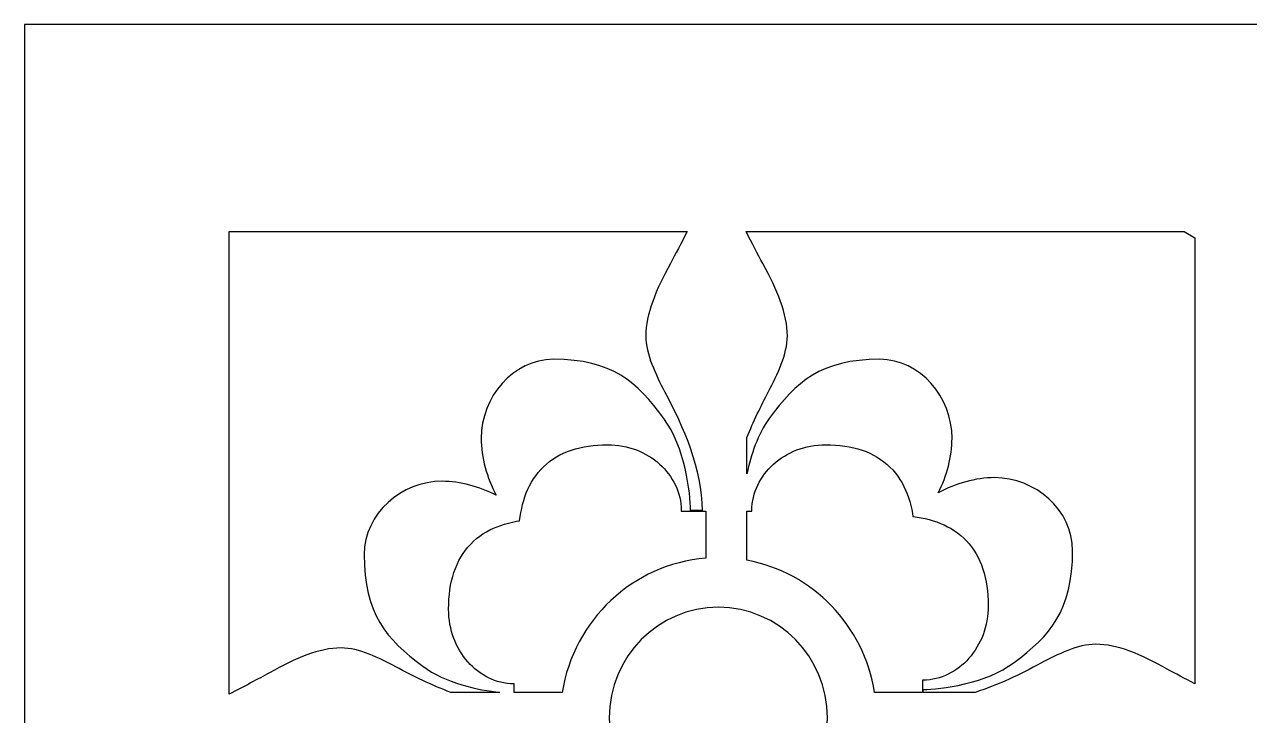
# Model space of a CAD drawing. Header units: centimetres. Extents: x -2.22 to 2.22, y -4.33 to 4.33.
# Drawn here: x -2.219 to -1.204, y 3.759 to 4.331 of the extents above; entities that cross this region are included whole.
import ezdxf

# ---------------------------------------------------------------- set-up
doc = ezdxf.new("R2010")
doc.units = ezdxf.units.CM
doc.header["$MEASUREMENT"] = 0
doc.layers.add('Layer 1', color=7, linetype='Continuous')

msp = doc.modelspace()

# ---------------------------------------------------------------- linework, layer by layer
at = {"layer": 'Layer 1', "color": 242}
for points, knots in [([(-2.21947, -4.33143), (-2.21947, -4.33143), (-2.21947, 4.33143), (-2.21947, 4.33143), (-2.21947, 4.33143), (-2.21947, 4.33143), (2.21948, 4.33143), (2.21948, 4.33143), (2.21948, 4.33143), (2.21948, 4.33143), (2.21948, -4.33143), (2.21948, -4.33143), (2.21948, -4.33143), (2.21948, -4.33143), (-2.21947, -4.33143), (-2.21947, -4.33143)], [0, 0, 0, 0, 0.2, 0.2, 0.2, 0.2, 0.4, 0.4, 0.4, 0.4, 0.6, 0.6, 0.6, 0.6, 1, 1, 1, 1]), ([(-1.82538, 3.77809), (-1.84315, 3.77993), (-1.87083, 3.78585), (-1.88941, 3.79982), (-1.88941, 3.79982), (-1.91935, 3.82222), (-1.9379, 3.8428), (-1.9379, 3.89245), (-1.9379, 3.89245), (-1.9379, 3.92635), (-1.90678, 3.95299), (-1.87324, 3.95299), (-1.87324, 3.95299), (-1.85807, 3.95299), (-1.8424, 3.94852), (-1.82853, 3.94145), (-1.82853, 3.94145), (-1.83611, 3.95596), (-1.84096, 3.97258), (-1.84096, 3.98865), (-1.84096, 3.98865), (-1.84096, 4.02257), (-1.81462, 4.05404), (-1.78109, 4.05404), (-1.78109, 4.05404), (-1.73199, 4.05404), (-1.71164, 4.03528), (-1.68949, 4.005), (-1.68949, 4.005), (-1.67213, 3.9814), (-1.66733, 3.94325), (-1.66733, 3.92872), (-1.66733, 3.92872), (-1.66733, 3.92872), (-1.65776, 3.92872), (-1.65776, 3.92872), (-1.65776, 3.92872), (-1.65776, 3.96324), (-1.67332, 3.99774), (-1.68889, 4.0274), (-1.68889, 4.0274), (-1.69608, 4.04133), (-1.70446, 4.05828), (-1.70446, 4.07342), (-1.70446, 4.07342), (-1.70446, 4.09158), (-1.69608, 4.11156), (-1.6841, 4.13335), (-1.6841, 4.13335), (-1.67995, 4.14107), (-1.67517, 4.15016), (-1.67024, 4.15989), (-1.67024, 4.15989), (-1.67024, 4.15989), (-2.04982, 4.15989), (-2.04982, 4.15989), (-2.04982, 4.15989), (-2.04982, 4.15989), (-2.04982, 3.77664), (-2.04982, 3.77664), (-2.04982, 3.77664), (-2.03749, 3.7829), (-2.02586, 3.78914), (-2.01633, 3.79437), (-2.01633, 3.79437), (-1.99478, 3.80648), (-1.97503, 3.81495), (-1.95706, 3.81495), (-1.95706, 3.81495), (-1.94209, 3.81495), (-1.92533, 3.80648), (-1.91156, 3.79921), (-1.91156, 3.79921), (-1.89732, 3.79157), (-1.88195, 3.78393), (-1.86601, 3.77809), (-1.86601, 3.77809), (-1.86601, 3.77809), (-1.82538, 3.77809), (-1.82538, 3.77809)], [0, 0, 0, 0, 0.047619, 0.047619, 0.047619, 0.047619, 0.0952381, 0.0952381, 0.0952381, 0.0952381, 0.1428571, 0.1428571, 0.1428571, 0.1428571, 0.1904762, 0.1904762, 0.1904762, 0.1904762, 0.2380952, 0.2380952, 0.2380952, 0.2380952, 0.2857143, 0.2857143, 0.2857143, 0.2857143, 0.3333333, 0.3333333, 0.3333333, 0.3333333, 0.3809524, 0.3809524, 0.3809524, 0.3809524, 0.4285714, 0.4285714, 0.4285714, 0.4285714, 0.4761905, 0.4761905, 0.4761905, 0.4761905, 0.5238095, 0.5238095, 0.5238095, 0.5238095, 0.5714286, 0.5714286, 0.5714286, 0.5714286, 0.6190476, 0.6190476, 0.6190476, 0.6190476, 0.6666667, 0.6666667, 0.6666667, 0.6666667, 0.7142857, 0.7142857, 0.7142857, 0.7142857, 0.7619048, 0.7619048, 0.7619048, 0.7619048, 0.8095238, 0.8095238, 0.8095238, 0.8095238, 0.8571429, 0.8571429, 0.8571429, 0.8571429, 0.9047619, 0.9047619, 0.9047619, 0.9047619, 1, 1, 1, 1]), ([(-1.24944, 3.78518), (-1.24944, 3.78518), (-1.24944, 4.15458), (-1.24944, 4.15458), (-1.24944, 4.15458), (-1.24944, 4.15458), (-1.25819, 4.15989), (-1.25819, 4.15989), (-1.25819, 4.15989), (-1.25819, 4.15989), (-1.62132, 4.15989), (-1.62132, 4.15989), (-1.62132, 4.15989), (-1.6164, 4.15016), (-1.61161, 4.14107), (-1.60747, 4.13335), (-1.60747, 4.13335), (-1.59549, 4.11156), (-1.58711, 4.09158), (-1.58711, 4.07342), (-1.58711, 4.07342), (-1.58711, 4.05828), (-1.59549, 4.04133), (-1.60268, 4.0274), (-1.60268, 4.0274), (-1.609, 4.01536), (-1.61532, 4.00252), (-1.6206, 3.9892), (-1.6206, 3.9892), (-1.6206, 3.9892), (-1.6206, 3.95927), (-1.6206, 3.95927), (-1.6206, 3.95927), (-1.61736, 3.97469), (-1.61161, 3.99204), (-1.60207, 4.005), (-1.60207, 4.005), (-1.57992, 4.03528), (-1.55957, 4.05404), (-1.51047, 4.05404), (-1.51047, 4.05404), (-1.47694, 4.05404), (-1.45061, 4.02257), (-1.45061, 3.98865), (-1.45061, 3.98865), (-1.45061, 3.97331), (-1.45502, 3.95747), (-1.46202, 3.94344), (-1.46202, 3.94344), (-1.44766, 3.95111), (-1.43123, 3.95601), (-1.41533, 3.95601), (-1.41533, 3.95601), (-1.3818, 3.95601), (-1.35067, 3.92938), (-1.35067, 3.89548), (-1.35067, 3.89548), (-1.35067, 3.84582), (-1.36923, 3.82525), (-1.39917, 3.80285), (-1.39917, 3.80285), (-1.42251, 3.78529), (-1.46023, 3.78044), (-1.4746, 3.78044), (-1.4746, 3.78044), (-1.4746, 3.78044), (-1.4746, 3.77809), (-1.4746, 3.77809), (-1.4746, 3.77809), (-1.4746, 3.77809), (-1.43143, 3.77809), (-1.43143, 3.77809), (-1.43143, 3.77809), (-1.41231, 3.78415), (-1.39387, 3.7932), (-1.37702, 3.80224), (-1.37702, 3.80224), (-1.36325, 3.80951), (-1.34648, 3.81798), (-1.33151, 3.81798), (-1.33151, 3.81798), (-1.31355, 3.81798), (-1.29379, 3.80951), (-1.27225, 3.7974), (-1.27225, 3.7974), (-1.26553, 3.79371), (-1.25776, 3.78952), (-1.24944, 3.78518)], [0, 0, 0, 0, 0.0434783, 0.0434783, 0.0434783, 0.0434783, 0.0869565, 0.0869565, 0.0869565, 0.0869565, 0.1304348, 0.1304348, 0.1304348, 0.1304348, 0.173913, 0.173913, 0.173913, 0.173913, 0.2173913, 0.2173913, 0.2173913, 0.2173913, 0.2608696, 0.2608696, 0.2608696, 0.2608696, 0.3043478, 0.3043478, 0.3043478, 0.3043478, 0.3478261, 0.3478261, 0.3478261, 0.3478261, 0.3913043, 0.3913043, 0.3913043, 0.3913043, 0.4347826, 0.4347826, 0.4347826, 0.4347826, 0.4782609, 0.4782609, 0.4782609, 0.4782609, 0.5217391, 0.5217391, 0.5217391, 0.5217391, 0.5652174, 0.5652174, 0.5652174, 0.5652174, 0.6086957, 0.6086957, 0.6086957, 0.6086957, 0.6521739, 0.6521739, 0.6521739, 0.6521739, 0.6956522, 0.6956522, 0.6956522, 0.6956522, 0.7391304, 0.7391304, 0.7391304, 0.7391304, 0.7826087, 0.7826087, 0.7826087, 0.7826087, 0.826087, 0.826087, 0.826087, 0.826087, 0.8695652, 0.8695652, 0.8695652, 0.8695652, 0.9130435, 0.9130435, 0.9130435, 0.9130435, 1, 1, 1, 1]), ([(-1.81345, 3.77809), (-1.81345, 3.77809), (-1.77373, 3.77809), (-1.77373, 3.77809), (-1.77373, 3.77809), (-1.76433, 3.83791), (-1.71535, 3.88441), (-1.65479, 3.88926), (-1.65479, 3.88926), (-1.65479, 3.88926), (-1.65479, 3.92819), (-1.65479, 3.92819), (-1.65479, 3.92819), (-1.65479, 3.92819), (-1.67505, 3.92819), (-1.67505, 3.92819), (-1.67505, 3.92819), (-1.67505, 3.92819), (-1.67505, 3.92893), (-1.67505, 3.92893), (-1.67505, 3.92893), (-1.67505, 3.92893), (-1.67513, 3.93149), (-1.67513, 3.93149), (-1.67513, 3.93149), (-1.67513, 3.93149), (-1.67537, 3.93423), (-1.67537, 3.93423), (-1.67537, 3.93423), (-1.67537, 3.93423), (-1.67578, 3.93695), (-1.67578, 3.93695), (-1.67578, 3.93695), (-1.67578, 3.93695), (-1.67633, 3.93962), (-1.67633, 3.93962), (-1.67633, 3.93962), (-1.67633, 3.93962), (-1.67703, 3.94225), (-1.67703, 3.94225), (-1.67703, 3.94225), (-1.67703, 3.94225), (-1.67787, 3.94484), (-1.67787, 3.94484), (-1.67787, 3.94484), (-1.67787, 3.94484), (-1.67884, 3.94737), (-1.67884, 3.94737), (-1.67884, 3.94737), (-1.67884, 3.94737), (-1.67995, 3.94984), (-1.67995, 3.94984), (-1.67995, 3.94984), (-1.67995, 3.94984), (-1.68118, 3.95226), (-1.68118, 3.95226), (-1.68118, 3.95226), (-1.68118, 3.95226), (-1.68253, 3.9546), (-1.68253, 3.9546), (-1.68253, 3.9546), (-1.68253, 3.9546), (-1.684, 3.95688), (-1.684, 3.95688), (-1.684, 3.95688), (-1.684, 3.95688), (-1.68559, 3.95909), (-1.68559, 3.95909), (-1.68559, 3.95909), (-1.68559, 3.95909), (-1.68728, 3.96123), (-1.68728, 3.96123), (-1.68728, 3.96123), (-1.68728, 3.96123), (-1.68908, 3.96329), (-1.68908, 3.96329), (-1.68908, 3.96329), (-1.68908, 3.96329), (-1.69099, 3.96527), (-1.69099, 3.96527), (-1.69099, 3.96527), (-1.69099, 3.96527), (-1.69299, 3.96717), (-1.69299, 3.96717), (-1.69299, 3.96717), (-1.69299, 3.96717), (-1.69509, 3.96898), (-1.69509, 3.96898), (-1.69509, 3.96898), (-1.69509, 3.96898), (-1.69729, 3.9707), (-1.69729, 3.9707), (-1.69729, 3.9707), (-1.69729, 3.9707), (-1.69957, 3.97232), (-1.69957, 3.97232), (-1.69957, 3.97232), (-1.69957, 3.97232), (-1.70195, 3.97385), (-1.70195, 3.97385), (-1.70195, 3.97385), (-1.70195, 3.97385), (-1.70441, 3.97528), (-1.70441, 3.97528), (-1.70441, 3.97528), (-1.70441, 3.97528), (-1.70695, 3.97661), (-1.70695, 3.97661), (-1.70695, 3.97661), (-1.70695, 3.97661), (-1.70957, 3.97783), (-1.70957, 3.97783), (-1.70957, 3.97783), (-1.70957, 3.97783), (-1.71227, 3.97893), (-1.71227, 3.97893), (-1.71227, 3.97893), (-1.71227, 3.97893), (-1.71504, 3.97992), (-1.71504, 3.97992), (-1.71504, 3.97992), (-1.71504, 3.97992), (-1.71788, 3.98079), (-1.71788, 3.98079), (-1.71788, 3.98079), (-1.71788, 3.98079), (-1.72079, 3.98154), (-1.72079, 3.98154), (-1.72079, 3.98154), (-1.72079, 3.98154), (-1.72376, 3.98216), (-1.72376, 3.98216), (-1.72376, 3.98216), (-1.72376, 3.98216), (-1.72679, 3.98265), (-1.72679, 3.98265), (-1.72679, 3.98265), (-1.72679, 3.98265), (-1.72987, 3.983), (-1.72987, 3.983), (-1.72987, 3.983), (-1.72987, 3.983), (-1.733, 3.98321), (-1.733, 3.98321), (-1.733, 3.98321), (-1.733, 3.98321), (-1.73614, 3.98328), (-1.73614, 3.98328), (-1.73614, 3.98328), (-1.73614, 3.98328), (-1.74028, 3.98322), (-1.74028, 3.98322), (-1.74028, 3.98322), (-1.74028, 3.98322), (-1.74427, 3.98302), (-1.74427, 3.98302), (-1.74427, 3.98302), (-1.74427, 3.98302), (-1.74815, 3.98268), (-1.74815, 3.98268), (-1.74815, 3.98268), (-1.74815, 3.98268), (-1.75194, 3.9822), (-1.75194, 3.9822), (-1.75194, 3.9822), (-1.75194, 3.9822), (-1.75563, 3.98159), (-1.75563, 3.98159), (-1.75563, 3.98159), (-1.75563, 3.98159), (-1.75922, 3.98083), (-1.75922, 3.98083), (-1.75922, 3.98083), (-1.75922, 3.98083), (-1.76271, 3.97993), (-1.76271, 3.97993), (-1.76271, 3.97993), (-1.76271, 3.97993), (-1.76611, 3.97888), (-1.76611, 3.97888), (-1.76611, 3.97888), (-1.76611, 3.97888), (-1.7694, 3.97767), (-1.7694, 3.97767), (-1.7694, 3.97767), (-1.7694, 3.97767), (-1.77258, 3.97632), (-1.77258, 3.97632), (-1.77258, 3.97632), (-1.77258, 3.97632), (-1.77566, 3.97482), (-1.77566, 3.97482), (-1.77566, 3.97482), (-1.77566, 3.97482), (-1.77862, 3.97316), (-1.77862, 3.97316), (-1.77862, 3.97316), (-1.77862, 3.97316), (-1.78146, 3.97136), (-1.78146, 3.97136), (-1.78146, 3.97136), (-1.78146, 3.97136), (-1.78417, 3.96941), (-1.78417, 3.96941), (-1.78417, 3.96941), (-1.78417, 3.96941), (-1.78675, 3.96731), (-1.78675, 3.96731), (-1.78675, 3.96731), (-1.78675, 3.96731), (-1.78919, 3.96508), (-1.78919, 3.96508), (-1.78919, 3.96508), (-1.78919, 3.96508), (-1.79149, 3.96272), (-1.79149, 3.96272), (-1.79149, 3.96272), (-1.79149, 3.96272), (-1.79365, 3.96024), (-1.79365, 3.96024), (-1.79365, 3.96024), (-1.79365, 3.96024), (-1.79565, 3.95765), (-1.79565, 3.95765), (-1.79565, 3.95765), (-1.79565, 3.95765), (-1.79751, 3.95495), (-1.79751, 3.95495), (-1.79751, 3.95495), (-1.79751, 3.95495), (-1.79922, 3.95216), (-1.79922, 3.95216), (-1.79922, 3.95216), (-1.79922, 3.95216), (-1.80079, 3.94929), (-1.80079, 3.94929), (-1.80079, 3.94929), (-1.80079, 3.94929), (-1.80221, 3.94633), (-1.80221, 3.94633), (-1.80221, 3.94633), (-1.80221, 3.94633), (-1.8035, 3.9433), (-1.8035, 3.9433), (-1.8035, 3.9433), (-1.8035, 3.9433), (-1.80465, 3.9402), (-1.80465, 3.9402), (-1.80465, 3.9402), (-1.80465, 3.9402), (-1.80567, 3.93703), (-1.80567, 3.93703), (-1.80567, 3.93703), (-1.80567, 3.93703), (-1.80657, 3.9338), (-1.80657, 3.9338), (-1.80657, 3.9338), (-1.80657, 3.9338), (-1.80735, 3.93052), (-1.80735, 3.93052), (-1.80735, 3.93052), (-1.80735, 3.93052), (-1.80802, 3.92718), (-1.80802, 3.92718), (-1.80802, 3.92718), (-1.80802, 3.92718), (-1.80858, 3.92378), (-1.80858, 3.92378), (-1.80858, 3.92378), (-1.80858, 3.92378), (-1.80904, 3.92033), (-1.80904, 3.92033), (-1.80904, 3.92033), (-1.80904, 3.92033), (-1.80905, 3.92023), (-1.80905, 3.92023), (-1.80905, 3.92023), (-1.80905, 3.92023), (-1.81162, 3.91982), (-1.81162, 3.91982), (-1.81162, 3.91982), (-1.81162, 3.91982), (-1.81496, 3.91916), (-1.81496, 3.91916), (-1.81496, 3.91916), (-1.81496, 3.91916), (-1.81825, 3.91839), (-1.81825, 3.91839), (-1.81825, 3.91839), (-1.81825, 3.91839), (-1.82148, 3.9175), (-1.82148, 3.9175), (-1.82148, 3.9175), (-1.82148, 3.9175), (-1.82465, 3.91649), (-1.82465, 3.91649), (-1.82465, 3.91649), (-1.82465, 3.91649), (-1.82776, 3.91534), (-1.82776, 3.91534), (-1.82776, 3.91534), (-1.82776, 3.91534), (-1.8308, 3.91406), (-1.8308, 3.91406), (-1.8308, 3.91406), (-1.8308, 3.91406), (-1.83376, 3.91264), (-1.83376, 3.91264), (-1.83376, 3.91264), (-1.83376, 3.91264), (-1.83665, 3.91107), (-1.83665, 3.91107), (-1.83665, 3.91107), (-1.83665, 3.91107), (-1.83945, 3.90935), (-1.83945, 3.90935), (-1.83945, 3.90935), (-1.83945, 3.90935), (-1.84215, 3.90748), (-1.84215, 3.90748), (-1.84215, 3.90748), (-1.84215, 3.90748), (-1.84476, 3.90546), (-1.84476, 3.90546), (-1.84476, 3.90546), (-1.84476, 3.90546), (-1.84725, 3.90329), (-1.84725, 3.90329), (-1.84725, 3.90329), (-1.84725, 3.90329), (-1.84962, 3.90096), (-1.84962, 3.90096), (-1.84962, 3.90096), (-1.84962, 3.90096), (-1.85186, 3.89849), (-1.85186, 3.89849), (-1.85186, 3.89849), (-1.85186, 3.89849), (-1.85396, 3.89588), (-1.85396, 3.89588), (-1.85396, 3.89588), (-1.85396, 3.89588), (-1.85593, 3.89313), (-1.85593, 3.89313), (-1.85593, 3.89313), (-1.85593, 3.89313), (-1.85774, 3.89024), (-1.85774, 3.89024), (-1.85774, 3.89024), (-1.85774, 3.89024), (-1.85941, 3.88724), (-1.85941, 3.88724), (-1.85941, 3.88724), (-1.85941, 3.88724), (-1.86092, 3.88411), (-1.86092, 3.88411), (-1.86092, 3.88411), (-1.86092, 3.88411), (-1.86228, 3.88087), (-1.86228, 3.88087), (-1.86228, 3.88087), (-1.86228, 3.88087), (-1.86349, 3.87752), (-1.86349, 3.87752), (-1.86349, 3.87752), (-1.86349, 3.87752), (-1.86455, 3.87407), (-1.86455, 3.87407), (-1.86455, 3.87407), (-1.86455, 3.87407), (-1.86546, 3.87052), (-1.86546, 3.87052), (-1.86546, 3.87052), (-1.86546, 3.87052), (-1.86622, 3.86686), (-1.86622, 3.86686), (-1.86622, 3.86686), (-1.86622, 3.86686), (-1.86684, 3.8631), (-1.86684, 3.8631), (-1.86684, 3.8631), (-1.86684, 3.8631), (-1.86732, 3.85924), (-1.86732, 3.85924), (-1.86732, 3.85924), (-1.86732, 3.85924), (-1.86766, 3.85528), (-1.86766, 3.85528), (-1.86766, 3.85528), (-1.86766, 3.85528), (-1.86786, 3.85121), (-1.86786, 3.85121), (-1.86786, 3.85121), (-1.86786, 3.85121), (-1.86793, 3.847), (-1.86793, 3.847), (-1.86793, 3.847), (-1.86793, 3.847), (-1.86786, 3.84382), (-1.86786, 3.84382), (-1.86786, 3.84382), (-1.86786, 3.84382), (-1.86765, 3.84066), (-1.86765, 3.84066), (-1.86765, 3.84066), (-1.86765, 3.84066), (-1.8673, 3.83754), (-1.8673, 3.83754), (-1.8673, 3.83754), (-1.8673, 3.83754), (-1.86682, 3.83448), (-1.86682, 3.83448), (-1.86682, 3.83448), (-1.86682, 3.83448), (-1.86621, 3.83147), (-1.86621, 3.83147), (-1.86621, 3.83147), (-1.86621, 3.83147), (-1.86547, 3.82853), (-1.86547, 3.82853), (-1.86547, 3.82853), (-1.86547, 3.82853), (-1.8646, 3.82566), (-1.8646, 3.82566), (-1.8646, 3.82566), (-1.8646, 3.82566), (-1.86363, 3.82286), (-1.86363, 3.82286), (-1.86363, 3.82286), (-1.86363, 3.82286), (-1.86253, 3.82013), (-1.86253, 3.82013), (-1.86253, 3.82013), (-1.86253, 3.82013), (-1.86133, 3.81748), (-1.86133, 3.81748), (-1.86133, 3.81748), (-1.86133, 3.81748), (-1.86002, 3.81491), (-1.86002, 3.81491), (-1.86002, 3.81491), (-1.86002, 3.81491), (-1.8586, 3.81242), (-1.8586, 3.81242), (-1.8586, 3.81242), (-1.8586, 3.81242), (-1.85709, 3.81002), (-1.85709, 3.81002), (-1.85709, 3.81002), (-1.85709, 3.81002), (-1.85548, 3.8077), (-1.85548, 3.8077), (-1.85548, 3.8077), (-1.85548, 3.8077), (-1.85378, 3.80548), (-1.85378, 3.80548), (-1.85378, 3.80548), (-1.85378, 3.80548), (-1.85199, 3.80336), (-1.85199, 3.80336), (-1.85199, 3.80336), (-1.85199, 3.80336), (-1.85012, 3.80133), (-1.85012, 3.80133), (-1.85012, 3.80133), (-1.85012, 3.80133), (-1.84816, 3.79941), (-1.84816, 3.79941), (-1.84816, 3.79941), (-1.84816, 3.79941), (-1.84612, 3.79758), (-1.84612, 3.79758), (-1.84612, 3.79758), (-1.84612, 3.79758), (-1.84401, 3.79587), (-1.84401, 3.79587), (-1.84401, 3.79587), (-1.84401, 3.79587), (-1.84182, 3.79427), (-1.84182, 3.79427), (-1.84182, 3.79427), (-1.84182, 3.79427), (-1.83957, 3.79278), (-1.83957, 3.79278), (-1.83957, 3.79278), (-1.83957, 3.79278), (-1.83724, 3.79141), (-1.83724, 3.79141), (-1.83724, 3.79141), (-1.83724, 3.79141), (-1.83486, 3.79017), (-1.83486, 3.79017), (-1.83486, 3.79017), (-1.83486, 3.79017), (-1.83241, 3.78905), (-1.83241, 3.78905), (-1.83241, 3.78905), (-1.83241, 3.78905), (-1.82991, 3.78806), (-1.82991, 3.78806), (-1.82991, 3.78806), (-1.82991, 3.78806), (-1.82736, 3.78721), (-1.82736, 3.78721), (-1.82736, 3.78721), (-1.82736, 3.78721), (-1.82475, 3.7865), (-1.82475, 3.7865), (-1.82475, 3.7865), (-1.82475, 3.7865), (-1.8221, 3.78594), (-1.8221, 3.78594), (-1.8221, 3.78594), (-1.8221, 3.78594), (-1.81942, 3.78554), (-1.81942, 3.78554), (-1.81942, 3.78554), (-1.81942, 3.78554), (-1.8167, 3.78529), (-1.8167, 3.78529), (-1.8167, 3.78529), (-1.8167, 3.78529), (-1.81418, 3.78522), (-1.81418, 3.78522), (-1.81418, 3.78522), (-1.81418, 3.78522), (-1.81345, 3.78522), (-1.81345, 3.78522), (-1.81345, 3.78522), (-1.81345, 3.78522), (-1.81345, 3.77809), (-1.81345, 3.77809)], [0, 0, 0, 0, 0.0074627, 0.0074627, 0.0074627, 0.0074627, 0.0149254, 0.0149254, 0.0149254, 0.0149254, 0.0223881, 0.0223881, 0.0223881, 0.0223881, 0.0298507, 0.0298507, 0.0298507, 0.0298507, 0.0373134, 0.0373134, 0.0373134, 0.0373134, 0.0447761, 0.0447761, 0.0447761, 0.0447761, 0.0522388, 0.0522388, 0.0522388, 0.0522388, 0.0597015, 0.0597015, 0.0597015, 0.0597015, 0.0671642, 0.0671642, 0.0671642, 0.0671642, 0.0746269, 0.0746269, 0.0746269, 0.0746269, 0.0820896, 0.0820896, 0.0820896, 0.0820896, 0.0895522, 0.0895522, 0.0895522, 0.0895522, 0.0970149, 0.0970149, 0.0970149, 0.0970149, 0.1044776, 0.1044776, 0.1044776, 0.1044776, 0.1119403, 0.1119403, 0.1119403, 0.1119403, 0.119403, 0.119403, 0.119403, 0.119403, 0.1268657, 0.1268657, 0.1268657, 0.1268657, 0.1343284, 0.1343284, 0.1343284, 0.1343284, 0.141791, 0.141791, 0.141791, 0.141791, 0.1492537, 0.1492537, 0.1492537, 0.1492537, 0.1567164, 0.1567164, 0.1567164, 0.1567164, 0.1641791, 0.1641791, 0.1641791, 0.1641791, 0.1716418, 0.1716418, 0.1716418, 0.1716418, 0.1791045, 0.1791045, 0.1791045, 0.1791045, 0.1865672, 0.1865672, 0.1865672, 0.1865672, 0.1940299, 0.1940299, 0.1940299, 0.1940299, 0.2014925, 0.2014925, 0.2014925, 0.2014925, 0.2089552, 0.2089552, 0.2089552, 0.2089552, 0.2164179, 0.2164179, 0.2164179, 0.2164179, 0.2238806, 0.2238806, 0.2238806, 0.2238806, 0.2313433, 0.2313433, 0.2313433, 0.2313433, 0.238806, 0.238806, 0.238806, 0.238806, 0.2462687, 0.2462687, 0.2462687, 0.2462687, 0.2537313, 0.2537313, 0.2537313, 0.2537313, 0.261194, 0.261194, 0.261194, 0.261194, 0.2686567, 0.2686567, 0.2686567, 0.2686567, 0.2761194, 0.2761194, 0.2761194, 0.2761194, 0.2835821, 0.2835821, 0.2835821, 0.2835821, 0.2910448, 0.2910448, 0.2910448, 0.2910448, 0.2985075, 0.2985075, 0.2985075, 0.2985075, 0.3059701, 0.3059701, 0.3059701, 0.3059701, 0.3134328, 0.3134328, 0.3134328, 0.3134328, 0.3208955, 0.3208955, 0.3208955, 0.3208955, 0.3283582, 0.3283582, 0.3283582, 0.3283582, 0.3358209, 0.3358209, 0.3358209, 0.3358209, 0.3432836, 0.3432836, 0.3432836, 0.3432836, 0.3507463, 0.3507463, 0.3507463, 0.3507463, 0.358209, 0.358209, 0.358209, 0.358209, 0.3656716, 0.3656716, 0.3656716, 0.3656716, 0.3731343, 0.3731343, 0.3731343, 0.3731343, 0.380597, 0.380597, 0.380597, 0.380597, 0.3880597, 0.3880597, 0.3880597, 0.3880597, 0.3955224, 0.3955224, 0.3955224, 0.3955224, 0.4029851, 0.4029851, 0.4029851, 0.4029851, 0.4104478, 0.4104478, 0.4104478, 0.4104478, 0.4179104, 0.4179104, 0.4179104, 0.4179104, 0.4253731, 0.4253731, 0.4253731, 0.4253731, 0.4328358, 0.4328358, 0.4328358, 0.4328358, 0.4402985, 0.4402985, 0.4402985, 0.4402985, 0.4477612, 0.4477612, 0.4477612, 0.4477612, 0.4552239, 0.4552239, 0.4552239, 0.4552239, 0.4626866, 0.4626866, 0.4626866, 0.4626866, 0.4701493, 0.4701493, 0.4701493, 0.4701493, 0.4776119, 0.4776119, 0.4776119, 0.4776119, 0.4850746, 0.4850746, 0.4850746, 0.4850746, 0.4925373, 0.4925373, 0.4925373, 0.4925373, 0.5, 0.5, 0.5, 0.5, 0.5074627, 0.5074627, 0.5074627, 0.5074627, 0.5149254, 0.5149254, 0.5149254, 0.5149254, 0.5223881, 0.5223881, 0.5223881, 0.5223881, 0.5298507, 0.5298507, 0.5298507, 0.5298507, 0.5373134, 0.5373134, 0.5373134, 0.5373134, 0.5447761, 0.5447761, 0.5447761, 0.5447761, 0.5522388, 0.5522388, 0.5522388, 0.5522388, 0.5597015, 0.5597015, 0.5597015, 0.5597015, 0.5671642, 0.5671642, 0.5671642, 0.5671642, 0.5746269, 0.5746269, 0.5746269, 0.5746269, 0.5820896, 0.5820896, 0.5820896, 0.5820896, 0.5895522, 0.5895522, 0.5895522, 0.5895522, 0.5970149, 0.5970149, 0.5970149, 0.5970149, 0.6044776, 0.6044776, 0.6044776, 0.6044776, 0.6119403, 0.6119403, 0.6119403, 0.6119403, 0.619403, 0.619403, 0.619403, 0.619403, 0.6268657, 0.6268657, 0.6268657, 0.6268657, 0.6343284, 0.6343284, 0.6343284, 0.6343284, 0.641791, 0.641791, 0.641791, 0.641791, 0.6492537, 0.6492537, 0.6492537, 0.6492537, 0.6567164, 0.6567164, 0.6567164, 0.6567164, 0.6641791, 0.6641791, 0.6641791, 0.6641791, 0.6716418, 0.6716418, 0.6716418, 0.6716418, 0.6791045, 0.6791045, 0.6791045, 0.6791045, 0.6865672, 0.6865672, 0.6865672, 0.6865672, 0.6940299, 0.6940299, 0.6940299, 0.6940299, 0.7014925, 0.7014925, 0.7014925, 0.7014925, 0.7089552, 0.7089552, 0.7089552, 0.7089552, 0.7164179, 0.7164179, 0.7164179, 0.7164179, 0.7238806, 0.7238806, 0.7238806, 0.7238806, 0.7313433, 0.7313433, 0.7313433, 0.7313433, 0.738806, 0.738806, 0.738806, 0.738806, 0.7462687, 0.7462687, 0.7462687, 0.7462687, 0.7537313, 0.7537313, 0.7537313, 0.7537313, 0.761194, 0.761194, 0.761194, 0.761194, 0.7686567, 0.7686567, 0.7686567, 0.7686567, 0.7761194, 0.7761194, 0.7761194, 0.7761194, 0.7835821, 0.7835821, 0.7835821, 0.7835821, 0.7910448, 0.7910448, 0.7910448, 0.7910448, 0.7985075, 0.7985075, 0.7985075, 0.7985075, 0.8059701, 0.8059701, 0.8059701, 0.8059701, 0.8134328, 0.8134328, 0.8134328, 0.8134328, 0.8208955, 0.8208955, 0.8208955, 0.8208955, 0.8283582, 0.8283582, 0.8283582, 0.8283582, 0.8358209, 0.8358209, 0.8358209, 0.8358209, 0.8432836, 0.8432836, 0.8432836, 0.8432836, 0.8507463, 0.8507463, 0.8507463, 0.8507463, 0.858209, 0.858209, 0.858209, 0.858209, 0.8656716, 0.8656716, 0.8656716, 0.8656716, 0.8731343, 0.8731343, 0.8731343, 0.8731343, 0.880597, 0.880597, 0.880597, 0.880597, 0.8880597, 0.8880597, 0.8880597, 0.8880597, 0.8955224, 0.8955224, 0.8955224, 0.8955224, 0.9029851, 0.9029851, 0.9029851, 0.9029851, 0.9104478, 0.9104478, 0.9104478, 0.9104478, 0.9179104, 0.9179104, 0.9179104, 0.9179104, 0.9253731, 0.9253731, 0.9253731, 0.9253731, 0.9328358, 0.9328358, 0.9328358, 0.9328358, 0.9402985, 0.9402985, 0.9402985, 0.9402985, 0.9477612, 0.9477612, 0.9477612, 0.9477612, 0.9552239, 0.9552239, 0.9552239, 0.9552239, 0.9626866, 0.9626866, 0.9626866, 0.9626866, 0.9701493, 0.9701493, 0.9701493, 0.9701493, 0.9776119, 0.9776119, 0.9776119, 0.9776119, 0.9850746, 0.9850746, 0.9850746, 0.9850746, 1, 1, 1, 1]), ([(-1.6206, 3.92819), (-1.6206, 3.92819), (-1.6206, 3.88752), (-1.6206, 3.88752), (-1.6206, 3.88752), (-1.56622, 3.87748), (-1.52355, 3.8335), (-1.51484, 3.77809), (-1.51484, 3.77809), (-1.51484, 3.77809), (-1.47513, 3.77809), (-1.47513, 3.77809), (-1.47513, 3.77809), (-1.47513, 3.77809), (-1.47513, 3.78825), (-1.47513, 3.78825), (-1.47513, 3.78825), (-1.47513, 3.78825), (-1.4744, 3.78825), (-1.4744, 3.78825), (-1.4744, 3.78825), (-1.4744, 3.78825), (-1.47187, 3.78832), (-1.47187, 3.78832), (-1.47187, 3.78832), (-1.47187, 3.78832), (-1.46915, 3.78857), (-1.46915, 3.78857), (-1.46915, 3.78857), (-1.46915, 3.78857), (-1.46647, 3.78898), (-1.46647, 3.78898), (-1.46647, 3.78898), (-1.46647, 3.78898), (-1.46382, 3.78954), (-1.46382, 3.78954), (-1.46382, 3.78954), (-1.46382, 3.78954), (-1.46122, 3.79024), (-1.46122, 3.79024), (-1.46122, 3.79024), (-1.46122, 3.79024), (-1.45867, 3.79109), (-1.45867, 3.79109), (-1.45867, 3.79109), (-1.45867, 3.79109), (-1.45616, 3.79208), (-1.45616, 3.79208), (-1.45616, 3.79208), (-1.45616, 3.79208), (-1.45372, 3.7932), (-1.45372, 3.7932), (-1.45372, 3.7932), (-1.45372, 3.7932), (-1.45133, 3.79444), (-1.45133, 3.79444), (-1.45133, 3.79444), (-1.45133, 3.79444), (-1.44901, 3.79581), (-1.44901, 3.79581), (-1.44901, 3.79581), (-1.44901, 3.79581), (-1.44675, 3.7973), (-1.44675, 3.7973), (-1.44675, 3.7973), (-1.44675, 3.7973), (-1.44457, 3.7989), (-1.44457, 3.7989), (-1.44457, 3.7989), (-1.44457, 3.7989), (-1.44245, 3.80061), (-1.44245, 3.80061), (-1.44245, 3.80061), (-1.44245, 3.80061), (-1.44042, 3.80243), (-1.44042, 3.80243), (-1.44042, 3.80243), (-1.44042, 3.80243), (-1.43846, 3.80436), (-1.43846, 3.80436), (-1.43846, 3.80436), (-1.43846, 3.80436), (-1.43658, 3.80639), (-1.43658, 3.80639), (-1.43658, 3.80639), (-1.43658, 3.80639), (-1.43479, 3.80851), (-1.43479, 3.80851), (-1.43479, 3.80851), (-1.43479, 3.80851), (-1.43309, 3.81073), (-1.43309, 3.81073), (-1.43309, 3.81073), (-1.43309, 3.81073), (-1.43148, 3.81304), (-1.43148, 3.81304), (-1.43148, 3.81304), (-1.43148, 3.81304), (-1.42997, 3.81544), (-1.42997, 3.81544), (-1.42997, 3.81544), (-1.42997, 3.81544), (-1.42856, 3.81793), (-1.42856, 3.81793), (-1.42856, 3.81793), (-1.42856, 3.81793), (-1.42725, 3.8205), (-1.42725, 3.8205), (-1.42725, 3.8205), (-1.42725, 3.8205), (-1.42604, 3.82315), (-1.42604, 3.82315), (-1.42604, 3.82315), (-1.42604, 3.82315), (-1.42495, 3.82588), (-1.42495, 3.82588), (-1.42495, 3.82588), (-1.42495, 3.82588), (-1.42397, 3.82868), (-1.42397, 3.82868), (-1.42397, 3.82868), (-1.42397, 3.82868), (-1.42311, 3.83156), (-1.42311, 3.83156), (-1.42311, 3.83156), (-1.42311, 3.83156), (-1.42237, 3.8345), (-1.42237, 3.8345), (-1.42237, 3.8345), (-1.42237, 3.8345), (-1.42176, 3.8375), (-1.42176, 3.8375), (-1.42176, 3.8375), (-1.42176, 3.8375), (-1.42128, 3.84056), (-1.42128, 3.84056), (-1.42128, 3.84056), (-1.42128, 3.84056), (-1.42093, 3.84368), (-1.42093, 3.84368), (-1.42093, 3.84368), (-1.42093, 3.84368), (-1.42072, 3.84685), (-1.42072, 3.84685), (-1.42072, 3.84685), (-1.42072, 3.84685), (-1.42064, 3.85002), (-1.42064, 3.85002), (-1.42064, 3.85002), (-1.42064, 3.85002), (-1.42071, 3.8542), (-1.42071, 3.8542), (-1.42071, 3.8542), (-1.42071, 3.8542), (-1.42091, 3.85824), (-1.42091, 3.85824), (-1.42091, 3.85824), (-1.42091, 3.85824), (-1.42124, 3.86217), (-1.42124, 3.86217), (-1.42124, 3.86217), (-1.42124, 3.86217), (-1.42171, 3.866), (-1.42171, 3.866), (-1.42171, 3.866), (-1.42171, 3.866), (-1.42232, 3.86973), (-1.42232, 3.86973), (-1.42232, 3.86973), (-1.42232, 3.86973), (-1.42307, 3.87336), (-1.42307, 3.87336), (-1.42307, 3.87336), (-1.42307, 3.87336), (-1.42397, 3.87689), (-1.42397, 3.87689), (-1.42397, 3.87689), (-1.42397, 3.87689), (-1.425, 3.88032), (-1.425, 3.88032), (-1.425, 3.88032), (-1.425, 3.88032), (-1.42619, 3.88365), (-1.42619, 3.88365), (-1.42619, 3.88365), (-1.42619, 3.88365), (-1.42753, 3.88687), (-1.42753, 3.88687), (-1.42753, 3.88687), (-1.42753, 3.88687), (-1.42902, 3.88998), (-1.42902, 3.88998), (-1.42902, 3.88998), (-1.42902, 3.88998), (-1.43065, 3.89297), (-1.43065, 3.89297), (-1.43065, 3.89297), (-1.43065, 3.89297), (-1.43244, 3.89584), (-1.43244, 3.89584), (-1.43244, 3.89584), (-1.43244, 3.89584), (-1.43437, 3.89859), (-1.43437, 3.89859), (-1.43437, 3.89859), (-1.43437, 3.89859), (-1.43644, 3.90119), (-1.43644, 3.90119), (-1.43644, 3.90119), (-1.43644, 3.90119), (-1.43864, 3.90367), (-1.43864, 3.90367), (-1.43864, 3.90367), (-1.43864, 3.90367), (-1.44098, 3.90599), (-1.44098, 3.90599), (-1.44098, 3.90599), (-1.44098, 3.90599), (-1.44343, 3.90817), (-1.44343, 3.90817), (-1.44343, 3.90817), (-1.44343, 3.90817), (-1.44599, 3.9102), (-1.44599, 3.9102), (-1.44599, 3.9102), (-1.44599, 3.9102), (-1.44866, 3.91208), (-1.44866, 3.91208), (-1.44866, 3.91208), (-1.44866, 3.91208), (-1.45142, 3.91381), (-1.45142, 3.91381), (-1.45142, 3.91381), (-1.45142, 3.91381), (-1.45426, 3.91539), (-1.45426, 3.91539), (-1.45426, 3.91539), (-1.45426, 3.91539), (-1.45719, 3.91683), (-1.45719, 3.91683), (-1.45719, 3.91683), (-1.45719, 3.91683), (-1.46019, 3.91813), (-1.46019, 3.91813), (-1.46019, 3.91813), (-1.46019, 3.91813), (-1.46326, 3.91929), (-1.46326, 3.91929), (-1.46326, 3.91929), (-1.46326, 3.91929), (-1.46639, 3.92033), (-1.46639, 3.92033), (-1.46639, 3.92033), (-1.46639, 3.92033), (-1.46958, 3.92124), (-1.46958, 3.92124), (-1.46958, 3.92124), (-1.46958, 3.92124), (-1.47282, 3.92203), (-1.47282, 3.92203), (-1.47282, 3.92203), (-1.47282, 3.92203), (-1.47613, 3.9227), (-1.47613, 3.9227), (-1.47613, 3.9227), (-1.47613, 3.9227), (-1.47949, 3.92327), (-1.47949, 3.92327), (-1.47949, 3.92327), (-1.47949, 3.92327), (-1.4829, 3.92373), (-1.4829, 3.92373), (-1.4829, 3.92373), (-1.4829, 3.92373), (-1.483, 3.92374), (-1.483, 3.92374), (-1.483, 3.92374), (-1.483, 3.92374), (-1.48341, 3.92634), (-1.48341, 3.92634), (-1.48341, 3.92634), (-1.48341, 3.92634), (-1.48405, 3.92972), (-1.48405, 3.92972), (-1.48405, 3.92972), (-1.48405, 3.92972), (-1.48482, 3.93305), (-1.48482, 3.93305), (-1.48482, 3.93305), (-1.48482, 3.93305), (-1.4857, 3.93632), (-1.4857, 3.93632), (-1.4857, 3.93632), (-1.4857, 3.93632), (-1.4867, 3.93952), (-1.4867, 3.93952), (-1.4867, 3.93952), (-1.4867, 3.93952), (-1.48783, 3.94266), (-1.48783, 3.94266), (-1.48783, 3.94266), (-1.48783, 3.94266), (-1.4891, 3.94574), (-1.4891, 3.94574), (-1.4891, 3.94574), (-1.4891, 3.94574), (-1.49051, 3.94874), (-1.49051, 3.94874), (-1.49051, 3.94874), (-1.49051, 3.94874), (-1.49206, 3.95165), (-1.49206, 3.95165), (-1.49206, 3.95165), (-1.49206, 3.95165), (-1.49376, 3.95448), (-1.49376, 3.95448), (-1.49376, 3.95448), (-1.49376, 3.95448), (-1.49561, 3.95722), (-1.49561, 3.95722), (-1.49561, 3.95722), (-1.49561, 3.95722), (-1.4976, 3.95985), (-1.4976, 3.95985), (-1.4976, 3.95985), (-1.4976, 3.95985), (-1.49975, 3.96237), (-1.49975, 3.96237), (-1.49975, 3.96237), (-1.49975, 3.96237), (-1.50205, 3.96477), (-1.50205, 3.96477), (-1.50205, 3.96477), (-1.50205, 3.96477), (-1.5045, 3.96703), (-1.5045, 3.96703), (-1.5045, 3.96703), (-1.5045, 3.96703), (-1.50708, 3.96916), (-1.50708, 3.96916), (-1.50708, 3.96916), (-1.50708, 3.96916), (-1.5098, 3.97115), (-1.5098, 3.97115), (-1.5098, 3.97115), (-1.5098, 3.97115), (-1.51265, 3.97298), (-1.51265, 3.97298), (-1.51265, 3.97298), (-1.51265, 3.97298), (-1.51563, 3.97467), (-1.51563, 3.97467), (-1.51563, 3.97467), (-1.51563, 3.97467), (-1.51872, 3.9762), (-1.51872, 3.9762), (-1.51872, 3.9762), (-1.51872, 3.9762), (-1.52192, 3.97757), (-1.52192, 3.97757), (-1.52192, 3.97757), (-1.52192, 3.97757), (-1.52523, 3.9788), (-1.52523, 3.9788), (-1.52523, 3.9788), (-1.52523, 3.9788), (-1.52865, 3.97987), (-1.52865, 3.97987), (-1.52865, 3.97987), (-1.52865, 3.97987), (-1.53216, 3.98079), (-1.53216, 3.98079), (-1.53216, 3.98079), (-1.53216, 3.98079), (-1.53578, 3.98156), (-1.53578, 3.98156), (-1.53578, 3.98156), (-1.53578, 3.98156), (-1.5395, 3.98218), (-1.5395, 3.98218), (-1.5395, 3.98218), (-1.5395, 3.98218), (-1.54331, 3.98267), (-1.54331, 3.98267), (-1.54331, 3.98267), (-1.54331, 3.98267), (-1.54723, 3.98301), (-1.54723, 3.98301), (-1.54723, 3.98301), (-1.54723, 3.98301), (-1.55125, 3.98322), (-1.55125, 3.98322), (-1.55125, 3.98322), (-1.55125, 3.98322), (-1.55542, 3.98328), (-1.55542, 3.98328), (-1.55542, 3.98328), (-1.55542, 3.98328), (-1.55856, 3.98321), (-1.55856, 3.98321), (-1.55856, 3.98321), (-1.55856, 3.98321), (-1.56169, 3.983), (-1.56169, 3.983), (-1.56169, 3.983), (-1.56169, 3.983), (-1.56478, 3.98265), (-1.56478, 3.98265), (-1.56478, 3.98265), (-1.56478, 3.98265), (-1.56781, 3.98216), (-1.56781, 3.98216), (-1.56781, 3.98216), (-1.56781, 3.98216), (-1.57078, 3.98154), (-1.57078, 3.98154), (-1.57078, 3.98154), (-1.57078, 3.98154), (-1.57368, 3.98079), (-1.57368, 3.98079), (-1.57368, 3.98079), (-1.57368, 3.98079), (-1.57652, 3.97992), (-1.57652, 3.97992), (-1.57652, 3.97992), (-1.57652, 3.97992), (-1.5793, 3.97893), (-1.5793, 3.97893), (-1.5793, 3.97893), (-1.5793, 3.97893), (-1.58199, 3.97783), (-1.58199, 3.97783), (-1.58199, 3.97783), (-1.58199, 3.97783), (-1.58462, 3.97661), (-1.58462, 3.97661), (-1.58462, 3.97661), (-1.58462, 3.97661), (-1.58716, 3.97528), (-1.58716, 3.97528), (-1.58716, 3.97528), (-1.58716, 3.97528), (-1.58962, 3.97385), (-1.58962, 3.97385), (-1.58962, 3.97385), (-1.58962, 3.97385), (-1.59199, 3.97232), (-1.59199, 3.97232), (-1.59199, 3.97232), (-1.59199, 3.97232), (-1.59428, 3.9707), (-1.59428, 3.9707), (-1.59428, 3.9707), (-1.59428, 3.9707), (-1.59648, 3.96898), (-1.59648, 3.96898), (-1.59648, 3.96898), (-1.59648, 3.96898), (-1.59857, 3.96717), (-1.59857, 3.96717), (-1.59857, 3.96717), (-1.59857, 3.96717), (-1.60058, 3.96527), (-1.60058, 3.96527), (-1.60058, 3.96527), (-1.60058, 3.96527), (-1.60248, 3.96329), (-1.60248, 3.96329), (-1.60248, 3.96329), (-1.60248, 3.96329), (-1.60429, 3.96123), (-1.60429, 3.96123), (-1.60429, 3.96123), (-1.60429, 3.96123), (-1.60598, 3.9591), (-1.60598, 3.9591), (-1.60598, 3.9591), (-1.60598, 3.9591), (-1.60757, 3.95689), (-1.60757, 3.95689), (-1.60757, 3.95689), (-1.60757, 3.95689), (-1.60904, 3.9546), (-1.60904, 3.9546), (-1.60904, 3.9546), (-1.60904, 3.9546), (-1.61039, 3.95225), (-1.61039, 3.95225), (-1.61039, 3.95225), (-1.61039, 3.95225), (-1.61162, 3.94984), (-1.61162, 3.94984), (-1.61162, 3.94984), (-1.61162, 3.94984), (-1.61273, 3.94737), (-1.61273, 3.94737), (-1.61273, 3.94737), (-1.61273, 3.94737), (-1.6137, 3.94484), (-1.6137, 3.94484), (-1.6137, 3.94484), (-1.6137, 3.94484), (-1.61455, 3.94225), (-1.61455, 3.94225), (-1.61455, 3.94225), (-1.61455, 3.94225), (-1.61524, 3.93962), (-1.61524, 3.93962), (-1.61524, 3.93962), (-1.61524, 3.93962), (-1.6158, 3.93695), (-1.6158, 3.93695), (-1.6158, 3.93695), (-1.6158, 3.93695), (-1.6162, 3.93423), (-1.6162, 3.93423), (-1.6162, 3.93423), (-1.6162, 3.93423), (-1.61644, 3.93149), (-1.61644, 3.93149), (-1.61644, 3.93149), (-1.61644, 3.93149), (-1.61652, 3.92893), (-1.61652, 3.92893), (-1.61652, 3.92893), (-1.61652, 3.92893), (-1.61652, 3.92819), (-1.61652, 3.92819), (-1.61652, 3.92819), (-1.61652, 3.92819), (-1.6206, 3.92819), (-1.6206, 3.92819)], [0, 0, 0, 0, 0.0074627, 0.0074627, 0.0074627, 0.0074627, 0.0149254, 0.0149254, 0.0149254, 0.0149254, 0.0223881, 0.0223881, 0.0223881, 0.0223881, 0.0298507, 0.0298507, 0.0298507, 0.0298507, 0.0373134, 0.0373134, 0.0373134, 0.0373134, 0.0447761, 0.0447761, 0.0447761, 0.0447761, 0.0522388, 0.0522388, 0.0522388, 0.0522388, 0.0597015, 0.0597015, 0.0597015, 0.0597015, 0.0671642, 0.0671642, 0.0671642, 0.0671642, 0.0746269, 0.0746269, 0.0746269, 0.0746269, 0.0820896, 0.0820896, 0.0820896, 0.0820896, 0.0895522, 0.0895522, 0.0895522, 0.0895522, 0.0970149, 0.0970149, 0.0970149, 0.0970149, 0.1044776, 0.1044776, 0.1044776, 0.1044776, 0.1119403, 0.1119403, 0.1119403, 0.1119403, 0.119403, 0.119403, 0.119403, 0.119403, 0.1268657, 0.1268657, 0.1268657, 0.1268657, 0.1343284, 0.1343284, 0.1343284, 0.1343284, 0.141791, 0.141791, 0.141791, 0.141791, 0.1492537, 0.1492537, 0.1492537, 0.1492537, 0.1567164, 0.1567164, 0.1567164, 0.1567164, 0.1641791, 0.1641791, 0.1641791, 0.1641791, 0.1716418, 0.1716418, 0.1716418, 0.1716418, 0.1791045, 0.1791045, 0.1791045, 0.1791045, 0.1865672, 0.1865672, 0.1865672, 0.1865672, 0.1940299, 0.1940299, 0.1940299, 0.1940299, 0.2014925, 0.2014925, 0.2014925, 0.2014925, 0.2089552, 0.2089552, 0.2089552, 0.2089552, 0.2164179, 0.2164179, 0.2164179, 0.2164179, 0.2238806, 0.2238806, 0.2238806, 0.2238806, 0.2313433, 0.2313433, 0.2313433, 0.2313433, 0.238806, 0.238806, 0.238806, 0.238806, 0.2462687, 0.2462687, 0.2462687, 0.2462687, 0.2537313, 0.2537313, 0.2537313, 0.2537313, 0.261194, 0.261194, 0.261194, 0.261194, 0.2686567, 0.2686567, 0.2686567, 0.2686567, 0.2761194, 0.2761194, 0.2761194, 0.2761194, 0.2835821, 0.2835821, 0.2835821, 0.2835821, 0.2910448, 0.2910448, 0.2910448, 0.2910448, 0.2985075, 0.2985075, 0.2985075, 0.2985075, 0.3059701, 0.3059701, 0.3059701, 0.3059701, 0.3134328, 0.3134328, 0.3134328, 0.3134328, 0.3208955, 0.3208955, 0.3208955, 0.3208955, 0.3283582, 0.3283582, 0.3283582, 0.3283582, 0.3358209, 0.3358209, 0.3358209, 0.3358209, 0.3432836, 0.3432836, 0.3432836, 0.3432836, 0.3507463, 0.3507463, 0.3507463, 0.3507463, 0.358209, 0.358209, 0.358209, 0.358209, 0.3656716, 0.3656716, 0.3656716, 0.3656716, 0.3731343, 0.3731343, 0.3731343, 0.3731343, 0.380597, 0.380597, 0.380597, 0.380597, 0.3880597, 0.3880597, 0.3880597, 0.3880597, 0.3955224, 0.3955224, 0.3955224, 0.3955224, 0.4029851, 0.4029851, 0.4029851, 0.4029851, 0.4104478, 0.4104478, 0.4104478, 0.4104478, 0.4179104, 0.4179104, 0.4179104, 0.4179104, 0.4253731, 0.4253731, 0.4253731, 0.4253731, 0.4328358, 0.4328358, 0.4328358, 0.4328358, 0.4402985, 0.4402985, 0.4402985, 0.4402985, 0.4477612, 0.4477612, 0.4477612, 0.4477612, 0.4552239, 0.4552239, 0.4552239, 0.4552239, 0.4626866, 0.4626866, 0.4626866, 0.4626866, 0.4701493, 0.4701493, 0.4701493, 0.4701493, 0.4776119, 0.4776119, 0.4776119, 0.4776119, 0.4850746, 0.4850746, 0.4850746, 0.4850746, 0.4925373, 0.4925373, 0.4925373, 0.4925373, 0.5, 0.5, 0.5, 0.5, 0.5074627, 0.5074627, 0.5074627, 0.5074627, 0.5149254, 0.5149254, 0.5149254, 0.5149254, 0.5223881, 0.5223881, 0.5223881, 0.5223881, 0.5298507, 0.5298507, 0.5298507, 0.5298507, 0.5373134, 0.5373134, 0.5373134, 0.5373134, 0.5447761, 0.5447761, 0.5447761, 0.5447761, 0.5522388, 0.5522388, 0.5522388, 0.5522388, 0.5597015, 0.5597015, 0.5597015, 0.5597015, 0.5671642, 0.5671642, 0.5671642, 0.5671642, 0.5746269, 0.5746269, 0.5746269, 0.5746269, 0.5820896, 0.5820896, 0.5820896, 0.5820896, 0.5895522, 0.5895522, 0.5895522, 0.5895522, 0.5970149, 0.5970149, 0.5970149, 0.5970149, 0.6044776, 0.6044776, 0.6044776, 0.6044776, 0.6119403, 0.6119403, 0.6119403, 0.6119403, 0.619403, 0.619403, 0.619403, 0.619403, 0.6268657, 0.6268657, 0.6268657, 0.6268657, 0.6343284, 0.6343284, 0.6343284, 0.6343284, 0.641791, 0.641791, 0.641791, 0.641791, 0.6492537, 0.6492537, 0.6492537, 0.6492537, 0.6567164, 0.6567164, 0.6567164, 0.6567164, 0.6641791, 0.6641791, 0.6641791, 0.6641791, 0.6716418, 0.6716418, 0.6716418, 0.6716418, 0.6791045, 0.6791045, 0.6791045, 0.6791045, 0.6865672, 0.6865672, 0.6865672, 0.6865672, 0.6940299, 0.6940299, 0.6940299, 0.6940299, 0.7014925, 0.7014925, 0.7014925, 0.7014925, 0.7089552, 0.7089552, 0.7089552, 0.7089552, 0.7164179, 0.7164179, 0.7164179, 0.7164179, 0.7238806, 0.7238806, 0.7238806, 0.7238806, 0.7313433, 0.7313433, 0.7313433, 0.7313433, 0.738806, 0.738806, 0.738806, 0.738806, 0.7462687, 0.7462687, 0.7462687, 0.7462687, 0.7537313, 0.7537313, 0.7537313, 0.7537313, 0.761194, 0.761194, 0.761194, 0.761194, 0.7686567, 0.7686567, 0.7686567, 0.7686567, 0.7761194, 0.7761194, 0.7761194, 0.7761194, 0.7835821, 0.7835821, 0.7835821, 0.7835821, 0.7910448, 0.7910448, 0.7910448, 0.7910448, 0.7985075, 0.7985075, 0.7985075, 0.7985075, 0.8059701, 0.8059701, 0.8059701, 0.8059701, 0.8134328, 0.8134328, 0.8134328, 0.8134328, 0.8208955, 0.8208955, 0.8208955, 0.8208955, 0.8283582, 0.8283582, 0.8283582, 0.8283582, 0.8358209, 0.8358209, 0.8358209, 0.8358209, 0.8432836, 0.8432836, 0.8432836, 0.8432836, 0.8507463, 0.8507463, 0.8507463, 0.8507463, 0.858209, 0.858209, 0.858209, 0.858209, 0.8656716, 0.8656716, 0.8656716, 0.8656716, 0.8731343, 0.8731343, 0.8731343, 0.8731343, 0.880597, 0.880597, 0.880597, 0.880597, 0.8880597, 0.8880597, 0.8880597, 0.8880597, 0.8955224, 0.8955224, 0.8955224, 0.8955224, 0.9029851, 0.9029851, 0.9029851, 0.9029851, 0.9104478, 0.9104478, 0.9104478, 0.9104478, 0.9179104, 0.9179104, 0.9179104, 0.9179104, 0.9253731, 0.9253731, 0.9253731, 0.9253731, 0.9328358, 0.9328358, 0.9328358, 0.9328358, 0.9402985, 0.9402985, 0.9402985, 0.9402985, 0.9477612, 0.9477612, 0.9477612, 0.9477612, 0.9552239, 0.9552239, 0.9552239, 0.9552239, 0.9626866, 0.9626866, 0.9626866, 0.9626866, 0.9701493, 0.9701493, 0.9701493, 0.9701493, 0.9776119, 0.9776119, 0.9776119, 0.9776119, 0.9850746, 0.9850746, 0.9850746, 0.9850746, 1, 1, 1, 1]), ([(-1.73471, 3.75714), (-1.73471, 3.80763), (-1.69422, 3.84857), (-1.64429, 3.84857), (-1.64429, 3.84857), (-1.59436, 3.84857), (-1.55387, 3.80763), (-1.55387, 3.75714), (-1.55387, 3.75714), (-1.55387, 3.70665), (-1.59436, 3.6657), (-1.64429, 3.6657), (-1.64429, 3.6657), (-1.69422, 3.6657), (-1.73471, 3.70665), (-1.73471, 3.75714)], [0, 0, 0, 0, 0.2, 0.2, 0.2, 0.2, 0.4, 0.4, 0.4, 0.4, 0.6, 0.6, 0.6, 0.6, 1, 1, 1, 1])]:
    msp.add_open_spline(points, degree=3, knots=knots, dxfattribs=at)

doc.saveas('drawing.dxf')
